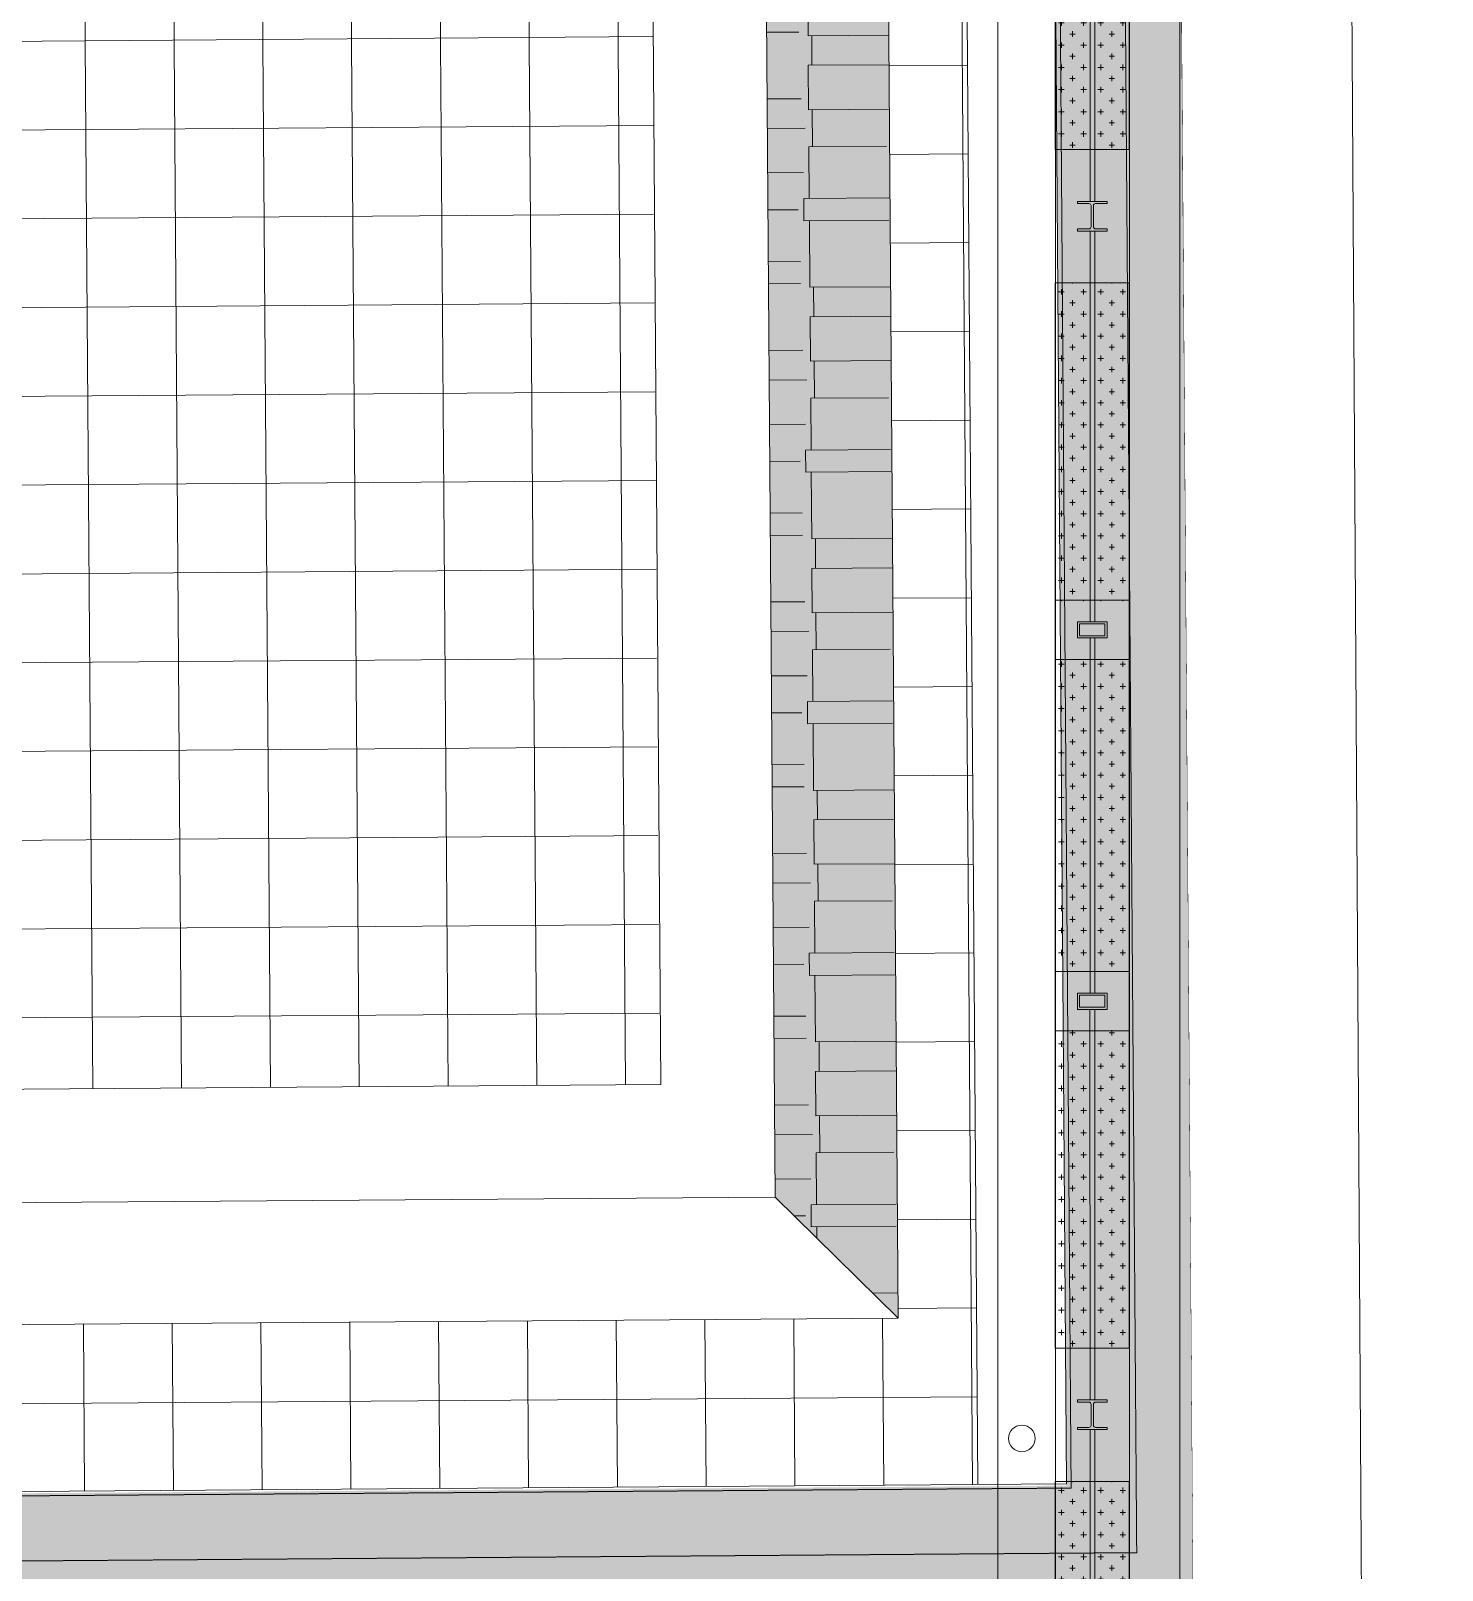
# Model space of a CAD drawing. Header units: millimetres. Extents: x 930469 to 1523124, y -120375 to 411163.
# Drawn here: x 1413160 to 1417929, y 190972 to 196173 of the extents above; entities that cross this region are included whole.
import ezdxf

# ---------------------------------------------------------------- set-up
doc = ezdxf.new("R2010")
doc.units = ezdxf.units.MM
doc.set_wipeout_variables(frame=1)
doc.linetypes.add('DASHED2', pattern=[0.375, 0.25, -0.125])
doc.linetypes.add('Xref Mat bang phong may phat dien tang 1$0$DASHDOT', pattern=[1, 0.5, -0.25, 0, -0.25])
doc.layers.get('0').update_dxf_attribs({"color": 8, "lineweight": 0})
for name, color, linetype, lineweight in [('A-COT VACH', 8, 'Continuous', 0), ('A-HATCH', 8, 'Continuous', 0), ('A-NET MANH', 8, 'Continuous', 0), ('A-NET THAY', 8, 'Continuous', 0), ('A-TUONG', 8, 'Continuous', 0), ('DANCU', 8, 'Continuous', 0), ('DIM', 8, 'Continuous', 0), ('hach', 8, 'Continuous', 0), ('hatch2', 8, 'Continuous', 0), ('khuat 1', 8, 'DASHED2', 0), ('THAY', 8, 'Continuous', 0), ('thay1', 8, 'Continuous', 0), ('Xref Landscape 2020 05 04$0$$0$KT-Tuong', 8, 'Continuous', 0), ('Xref Landscape 2020 05 04$0$A1-DIM', 8, 'Continuous', 0), ('Xref Landscape 2020 05 04$0$A1-KÝ HIỆU', 8, 'Continuous', 0), ('Xref Landscape 2020 05 04$0$CDC-E-Lighting', 8, 'Continuous', 0), ('Xref Landscape 2020 05 04$0$MANH', 8, 'Continuous', 0), ('Xref Landscape 2020 05 04$0$tree', 8, 'Continuous', 0), ('Xref Landscape 2020 05 04$0$TUONG', 8, 'Continuous', 0), ('Xref Landscape 2020 05 04$0$Xref Landscape$0$THAY', 8, 'Continuous', 0), ('Xref Mat bang phong may phat dien tang 1$0$A_manh', 8, 'Continuous', 0), ('Xref Mat bang phong may phat dien tang 1$0$AUDIT_I_200911173911-1', 8, 'Continuous', 0), ('Xref Mat bang phong may phat dien tang 1$0$CDC-E-Equip', 8, 'Continuous', 0), ('Xref Mat bang phong may phat dien tang 1$0$CENTER', 8, 'Xref Mat bang phong may phat dien tang 1$0$DASHDOT', 0), ('Xref Mat bang phong may phat dien tang 1$0$hoan thien', 8, 'Continuous', 0), ('Xref Mat bang phong may phat dien tang 1$0$Ong dau cap', 8, 'Continuous', 0), ('Xref Mat bang phong may phat dien tang 1$0$Ong dau hoi', 8, 'Continuous', 0), ('Xref Mat bang phong may phat dien tang 1$0$Xref Mat bang phong may phat dien tang 1$0$A_COT VACH', 8, 'Continuous', 0), ('Xref Mat bang phong may phat dien tang 1$0$Xref Mat bang phong may phat dien tang 1$0$TUONG', 8, 'Continuous', 0)]:
    doc.layers.add(name, color=color, linetype=linetype, lineweight=lineweight)

# ---------------------------------------------------------------- blocks, each defined once
blk = doc.blocks.new('Xref Mat bang phong may phat dien tang 1$0$Xref Mat bang phong may phat dien tang 1$0$cot 200X200')
at = {"layer": 'A-HATCH', "ltscale": 5}
h = blk.add_hatch(dxfattribs=at)
h.set_pattern_fill('BT-01', color=256, scale=15, pattern_type=2)
h.set_pattern_definition([(50, (-96078, 4446), (107.58903, -9.41282), [11.25, -123.75]), (355, (-96078, 4446), (-20.8127, 112.82882), [9, -99]), (100.4514, (-96069.03, 4445.22), (86.77641, 103.41593), [9.56103, -105.17132]), (46.1842, (-96078, 4476), (160.08616, -24.82785), [16.875, -185.625]), (96.6356, (-96064.66, 4473.93), (140.1994, 146.11768), [14.34154, -157.75695]), (351.1842, (-96078, 4476), (140.1993, 146.1178), [13.5, -148.5]), (21, (-96063, 4468.5), (89.53606, -60.39283), [11.25, -123.75]), (326, (-96063, 4468.5), (36.4973, 108.77251), [9, -99]), (71.4514, (-96055.54, 4463.47), (126.03339, 48.37957), [9.56103, -105.17132]), (37.5, (-96078, 4446), (1.823978, 49.934078), [0, -97.8, 0, -100.5, 0, -99.375]), (7.5, (-96078, 4446), (39.46043, 59.161757), [0, -57.3, 0, -95.55, 0, -37.875]), (327.5, (-96111.45, 4446), (80.073365, -3.38323), [0, -37.5, 0, -117, 0, -155.25]), (317.5, (-96126.45, 4446), (87.477925, 15.015747), [0, -48.75, 0, -77.7, 0, -110.25]), (45, (-96078, 4446), (-45.078057, 45.078057), []), (45, (-96078, 4464.375), (-45.078057, 45.078057), [])])
h.paths.add_polyline_path([(-100, 100), (100, 100), (100, -100), (-100, -100)])
at = {"layer": 'A-COT VACH'}
blk.add_lwpolyline([(-100, 100), (100, 100), (100, -100), (-100, -100)], close=True, dxfattribs=at)
blk = doc.blocks.new('Xref Mat bang phong may phat dien tang 1$0$pump1')
for p, q in [((-1, -1691), (0, -12)), ((0, -12), (792, -12)), ((192, -136), (192, -990)), ((395, -89), (239, -89)), ((395, -89), (552, -89)), ((599, -136), (599, -630)), ((792, -12), (791, -1691)), ((64, -565), (64, -1691)), ((192, -565), (64, -565)), ((123, -565), (122, -1691)), ((192, -664), (123, -664)), ((192, -519), (395, -519)), ((205, -967), (205, -519)), ((211, -967), (211, -519)), ((231, -967), (231, -519)), ((237, -967), (237, -519)), ((281, -964), (281, -519)), ((286, -964), (286, -519)), ((359, -967), (359, -519)), ((365, -967), (365, -519)), ((599, -519), (395, -519)), ((426, -967), (426, -519)), ((432, -967), (432, -519)), ((505, -964), (505, -519)), ((510, -964), (510, -519)), ((534, -630), (534, -761)), ((627, -630), (534, -630)), ((554, -630), (554, -519)), ((560, -630), (560, -519)), ((580, -630), (580, -519)), ((586, -630), (586, -519)), ((727, -565), (599, -565)), ((627, -761), (627, -630)), ((627, -664), (668, -664)), ((668, -1691), (668, -565)), ((726, -1691), (727, -565)), ((192, -817), (123, -817)), ((534, -761), (627, -761)), ((554, -967), (554, -761)), ((560, -967), (560, -761)), ((580, -967), (580, -761)), ((586, -967), (586, -761)), ((599, -761), (599, -990)), ((599, -817), (668, -817)), ((192, -967), (123, -967)), ((374, -1156), (123, -1156)), ((192, -967), (395, -967)), ((239, -1036), (395, -1036)), ((332, -1063), (332, -1109)), ((459, -1063), (332, -1063)), ((332, -1086), (459, -1086)), ((332, -1109), (459, -1109)), ((353, -1052), (353, -1063)), ((395, -1052), (353, -1052)), ((353, -1063), (395, -1063)), ((353, -1109), (395, -1109)), ((353, -1120), (353, -1109)), ((395, -1120), (353, -1120)), ((374, -965), (374, -1052)), ((374, -1120), (374, -1172)), ((599, -967), (395, -967)), ((552, -1036), (395, -1036)), ((395, -1052), (437, -1052)), ((437, -1063), (395, -1063)), ((437, -1109), (395, -1109)), ((395, -1120), (437, -1120)), ((417, -965), (417, -1052)), ((417, -1120), (417, -1172)), ((668, -1156), (417, -1156)), ((437, -1052), (437, -1063)), ((437, -1120), (437, -1109)), ((459, -1109), (459, -1063)), ((599, -967), (668, -967)), ((315, -1261), (123, -1261)), ((608, -1172), (195, -1172)), ((195, -1172), (195, -1242)), ((195, -1242), (319, -1242)), ((262, -1196), (251, -1203)), ((251, -1203), (251, -1216)), ((251, -1216), (262, -1223)), ((274, -1203), (262, -1196)), ((262, -1223), (274, -1216)), ((332, -1172), (274, -1479)), ((274, -1216), (274, -1203)), ((384, -1307), (395, -1300)), ((384, -1320), (384, -1307)), ((395, -1327), (384, -1320)), ((395, -1300), (407, -1307)), ((407, -1320), (395, -1327)), ((407, -1307), (407, -1320)), ((459, -1172), (517, -1479)), ((472, -1242), (608, -1242)), ((668, -1261), (476, -1261)), ((517, -1203), (529, -1196)), ((517, -1216), (517, -1203)), ((529, -1223), (517, -1216)), ((529, -1196), (540, -1203)), ((540, -1216), (529, -1223)), ((540, -1203), (540, -1216)), ((608, -1242), (608, -1172)), ((168, -1504), (304, -1504)), ((168, -1504), (168, -1538)), ((183, -1500), (183, -1504)), ((231, -1500), (183, -1500)), ((183, -1504), (231, -1504)), ((185, -1482), (188, -1481)), ((185, -1498), (185, -1482)), ((185, -1498), (188, -1500)), ((226, -1481), (188, -1481)), ((188, -1481), (226, -1481)), ((226, -1500), (188, -1500)), ((198, -1466), (195, -1469)), ((195, -1469), (195, -1481)), ((219, -1469), (195, -1469)), ((195, -1481), (219, -1481)), ((196, -1482), (196, -1498)), ((197, -1469), (197, -1481)), ((216, -1466), (198, -1466)), ((219, -1469), (216, -1466)), ((217, -1469), (217, -1481)), ((218, -1482), (218, -1498)), ((219, -1481), (219, -1469)), ((229, -1482), (226, -1481)), ((229, -1498), (226, -1500)), ((229, -1482), (229, -1498)), ((231, -1504), (231, -1500)), ((273, -1538), (276, -1691)), ((275, -1500), (275, -1504)), ((309, -1500), (275, -1500)), ((275, -1504), (304, -1504)), ((277, -1482), (280, -1481)), ((277, -1498), (277, -1482)), ((277, -1498), (280, -1500)), ((318, -1481), (280, -1481)), ((280, -1481), (318, -1481)), ((309, -1500), (280, -1500)), ((290, -1466), (287, -1469)), ((311, -1469), (287, -1469)), ((287, -1469), (287, -1481)), ((287, -1481), (311, -1481)), ((288, -1482), (288, -1498)), ((289, -1469), (289, -1481)), ((308, -1466), (290, -1466)), ((311, -1469), (308, -1466)), ((309, -1469), (309, -1481)), ((310, -1482), (310, -1498)), ((311, -1481), (311, -1469)), ((320, -1482), (318, -1481)), ((321, -1482), (321, -1492)), ((377, -1495), (390, -1488)), ((377, -1511), (377, -1495)), ((390, -1519), (377, -1511)), ((390, -1488), (404, -1495)), ((404, -1511), (390, -1519)), ((393, -1472), (393, -1753)), ((404, -1495), (404, -1511)), ((466, -1482), (466, -1492)), ((467, -1482), (469, -1481)), ((507, -1481), (469, -1481)), ((469, -1481), (507, -1481)), ((476, -1469), (479, -1466)), ((476, -1481), (476, -1469)), ((476, -1469), (500, -1469)), ((500, -1481), (476, -1481)), ((477, -1482), (477, -1498)), ((478, -1469), (478, -1481)), ((478, -1500), (507, -1500)), ((478, -1500), (512, -1500)), ((479, -1466), (497, -1466)), ((512, -1504), (483, -1504)), ((483, -1504), (619, -1504)), ((497, -1466), (500, -1469)), ((498, -1469), (498, -1481)), ((499, -1482), (499, -1498)), ((500, -1469), (500, -1481)), ((510, -1482), (507, -1481)), ((510, -1498), (507, -1500)), ((510, -1498), (510, -1482)), ((513, -1538), (510, -1691)), ((512, -1500), (512, -1504)), ((556, -1500), (604, -1500)), ((556, -1504), (556, -1500)), ((604, -1504), (556, -1504)), ((558, -1482), (561, -1481)), ((558, -1482), (558, -1498)), ((558, -1498), (561, -1500)), ((561, -1481), (599, -1481)), ((599, -1481), (561, -1481)), ((561, -1500), (599, -1500)), ((568, -1469), (571, -1466)), ((568, -1481), (568, -1469)), ((568, -1469), (592, -1469)), ((592, -1481), (568, -1481)), ((569, -1482), (569, -1498)), ((570, -1469), (570, -1481)), ((571, -1466), (589, -1466)), ((589, -1466), (592, -1469)), ((590, -1469), (590, -1481)), ((591, -1482), (591, -1498)), ((592, -1469), (592, -1481)), ((602, -1482), (599, -1481)), ((602, -1498), (599, -1500)), ((602, -1498), (602, -1482)), ((604, -1500), (604, -1504)), ((619, -1504), (619, -1538)), ((64, -1816), (64, -1691)), ((64, -1816), (719, -1816)), ((126, -1816), (126, -1691)), ((245, -1844), (542, -1844)), ((245, -1867), (245, -1844)), ((288, -1841), (251, -1841)), ((251, -1841), (251, -1844)), ((251, -1844), (288, -1844)), ((252, -1840), (252, -1827)), ((253, -1827), (255, -1826)), ((253, -1840), (255, -1841)), ((255, -1826), (284, -1826)), ((284, -1826), (255, -1826)), ((284, -1841), (255, -1841)), ((263, -1815), (260, -1817)), ((279, -1817), (260, -1817)), ((260, -1817), (260, -1826)), ((260, -1826), (279, -1826)), ((261, -1817), (261, -1826)), ((261, -1827), (261, -1840)), ((276, -1815), (263, -1815)), ((279, -1817), (276, -1815)), ((277, -1817), (277, -1826)), ((278, -1827), (278, -1840)), ((279, -1826), (279, -1817)), ((286, -1827), (284, -1826)), ((286, -1840), (284, -1841)), ((287, -1827), (287, -1840)), ((288, -1844), (288, -1841)), ((294, -1841), (294, -1844)), ((332, -1841), (294, -1841)), ((294, -1844), (332, -1844)), ((296, -1827), (298, -1826)), ((296, -1840), (296, -1827)), ((296, -1840), (298, -1841)), ((298, -1826), (328, -1826)), ((328, -1826), (298, -1826)), ((328, -1841), (298, -1841)), ((306, -1815), (304, -1817)), ((304, -1817), (304, -1826)), ((322, -1817), (304, -1817)), ((304, -1826), (322, -1826)), ((305, -1817), (305, -1826)), ((305, -1827), (305, -1840)), ((320, -1815), (306, -1815)), ((322, -1817), (320, -1815)), ((321, -1817), (321, -1826)), ((322, -1826), (322, -1817)), ((322, -1827), (322, -1840)), ((330, -1827), (328, -1826)), ((330, -1840), (328, -1841)), ((330, -1827), (330, -1840)), ((332, -1844), (332, -1841)), ((375, -1841), (375, -1844)), ((413, -1841), (375, -1841)), ((375, -1844), (413, -1844)), ((377, -1827), (379, -1826)), ((377, -1840), (377, -1827)), ((377, -1840), (379, -1841)), ((379, -1826), (409, -1826)), ((409, -1826), (379, -1826)), ((409, -1841), (379, -1841)), ((380, -1714), (394, -1706)), ((380, -1730), (380, -1714)), ((394, -1738), (380, -1730)), ((387, -1815), (385, -1817)), ((385, -1817), (385, -1826)), ((403, -1817), (385, -1817)), ((385, -1826), (403, -1826)), ((385, -1827), (385, -1840)), ((386, -1817), (386, -1826)), ((401, -1815), (387, -1815)), ((394, -1706), (408, -1714)), ((408, -1730), (394, -1738)), ((403, -1817), (401, -1815)), ((402, -1817), (402, -1826)), ((403, -1826), (403, -1817)), ((403, -1827), (403, -1840)), ((408, -1714), (408, -1730)), ((411, -1827), (409, -1826)), ((411, -1840), (409, -1841)), ((411, -1827), (411, -1840)), ((413, -1844), (413, -1841)), ((456, -1841), (494, -1841)), ((456, -1844), (456, -1841)), ((494, -1844), (456, -1844)), ((458, -1827), (460, -1826)), ((458, -1827), (458, -1840)), ((458, -1840), (460, -1841)), ((460, -1826), (490, -1826)), ((490, -1826), (460, -1826)), ((460, -1841), (490, -1841)), ((466, -1817), (468, -1815)), ((466, -1826), (466, -1817)), ((466, -1817), (484, -1817)), ((484, -1826), (466, -1826)), ((466, -1827), (466, -1840)), ((467, -1817), (467, -1826)), ((468, -1815), (482, -1815)), ((482, -1815), (484, -1817)), ((483, -1817), (483, -1826)), ((483, -1827), (483, -1840)), ((484, -1817), (484, -1826)), ((492, -1827), (490, -1826)), ((492, -1840), (490, -1841)), ((492, -1840), (492, -1827)), ((494, -1841), (494, -1844)), ((500, -1841), (537, -1841)), ((500, -1844), (500, -1841)), ((537, -1844), (500, -1844)), ((501, -1827), (501, -1840)), ((502, -1827), (504, -1826)), ((502, -1840), (504, -1841)), ((504, -1826), (533, -1826)), ((533, -1826), (504, -1826)), ((504, -1841), (533, -1841)), ((509, -1817), (512, -1815)), ((509, -1817), (528, -1817)), ((509, -1826), (509, -1817)), ((528, -1826), (509, -1826)), ((510, -1827), (510, -1840)), ((511, -1817), (511, -1826)), ((512, -1815), (525, -1815)), ((525, -1815), (528, -1817)), ((526, -1817), (526, -1826)), ((527, -1827), (527, -1840)), ((528, -1817), (528, -1826)), ((535, -1827), (533, -1826)), ((535, -1840), (533, -1841)), ((536, -1840), (536, -1827)), ((537, -1841), (537, -1844)), ((542, -1844), (542, -1867)), ((661, -1816), (661, -1691)), ((719, -1816), (719, -1691)), ((245, -1892), (245, -1869)), ((542, -1892), (245, -1892)), ((251, -1892), (288, -1892)), ((287, -1892), (252, -1892)), ((252, -1892), (252, -1904)), ((253, -1904), (255, -1905)), ((284, -1905), (255, -1905)), ((255, -1905), (284, -1905)), ((261, -1904), (261, -1892)), ((278, -1904), (278, -1892)), ((286, -1904), (284, -1905)), ((287, -1904), (287, -1892)), ((294, -1892), (332, -1892)), ((296, -1892), (296, -1904)), ((330, -1892), (296, -1892)), ((296, -1904), (298, -1905)), ((328, -1905), (298, -1905)), ((298, -1905), (328, -1905)), ((305, -1904), (305, -1892)), ((322, -1904), (322, -1892)), ((330, -1904), (328, -1905)), ((330, -1904), (330, -1892)), ((375, -1892), (413, -1892)), ((377, -1892), (377, -1904)), ((411, -1892), (377, -1892)), ((377, -1904), (379, -1905)), ((409, -1905), (379, -1905)), ((379, -1905), (409, -1905)), ((385, -1904), (385, -1892)), ((403, -1904), (403, -1892)), ((411, -1904), (409, -1905)), ((411, -1904), (411, -1892)), ((494, -1892), (456, -1892)), ((458, -1904), (458, -1892)), ((458, -1892), (492, -1892)), ((458, -1904), (460, -1905)), ((460, -1905), (490, -1905)), ((490, -1905), (460, -1905)), ((466, -1904), (466, -1892)), ((483, -1904), (483, -1892)), ((492, -1904), (490, -1905)), ((492, -1892), (492, -1904)), ((537, -1892), (500, -1892)), ((501, -1892), (536, -1892)), ((501, -1904), (501, -1892)), ((502, -1904), (504, -1905)), ((533, -1905), (504, -1905)), ((504, -1905), (533, -1905)), ((510, -1904), (510, -1892)), ((527, -1904), (527, -1892)), ((535, -1904), (533, -1905)), ((536, -1892), (536, -1904)), ((542, -1869), (542, -1892))]:
    blk.add_line(p, q)
at = {"ltscale": 10}
for p, q in [((207, -1445), (207, -1542)), ((299, -1445), (299, -1532)), ((488, -1445), (488, -1542)), ((580, -1445), (580, -1542)), ((269, -1913), (269, -1810)), ((313, -1913), (313, -1810)), ((394, -1913), (394, -1810)), ((475, -1913), (475, -1810)), ((518, -1913), (518, -1810)), ((542, -1867), (245, -1867)), ((245, -1869), (542, -1869))]:
    blk.add_line(p, q, dxfattribs=at)
blk.add_lwpolyline([(791, -1691), (791, -1860), (-1, -1860), (-1, -1691)])
for centre, radius in [((262, -1209), 15.9), ((262, -1209), 11.5), ((395, -1313), 15.9), ((395, -1313), 11.5), ((529, -1209), 15.9), ((529, -1209), 11.5), ((393, -1613), 56.6), ((390, -1503), 19.1), ((390, -1503), 13.8), ((394, -1722), 19.1), ((394, -1722), 13.8)]:
    blk.add_circle(centre, radius)
for centre, radius, start, end in [((239, -136), 46.5, 90, 180), ((552, -136), 46.5, 0, 90), ((239, -990), 46.5, 180, 270), ((552, -990), 46.5, 270, 0), ((191, -1491), 10.1, 57.0867, 122.9133), ((191, -1490), 10.1, 237.0867, 302.9133), ((207, -1519), 38.2, 73.2213, 106.7787), ((207, -1462), 38.2, 253.2213, 286.7787), ((224, -1491), 10.1, 57.0867, 122.9133), ((224, -1490), 10.1, 237.0867, 302.9133), ((393, -1613), 141, 31.9065, 148.0935), ((282, -1491), 10.1, 57.0867, 122.9133), ((282, -1490), 10.1, 237.0867, 302.9133), ((299, -1519), 38.2, 73.2213, 106.7787), ((299, -1462), 38.2, 253.2213, 286.7787), ((315, -1491), 10.1, 57.0867, 122.9133), ((315, -1490), 10.1, 237.0867, 242.766), ((472, -1491), 10.1, 57.0867, 122.9133), ((472, -1490), 10.1, 297.234, 302.9133), ((488, -1519), 38.2, 73.2213, 106.7787), ((488, -1462), 38.2, 253.2213, 286.7787), ((505, -1491), 10.1, 57.0867, 122.9133), ((505, -1490), 10.1, 237.0867, 302.9133), ((563, -1491), 10.1, 57.0867, 122.9133), ((563, -1490), 10.1, 237.0867, 302.9133), ((580, -1519), 38.2, 73.2213, 106.7787), ((580, -1462), 38.2, 253.2213, 286.7787), ((596, -1491), 10.1, 57.0867, 122.9133), ((596, -1490), 10.1, 237.0867, 302.9133), ((393, -1613), 141, 213.6129, 326.3871), ((462, -1834), 7.88, 57.0867, 122.9133), ((462, -1833), 7.88, 237.0867, 302.9133), ((475, -1856), 29.7, 73.2213, 106.7787), ((475, -1811), 29.7, 253.2213, 286.7787), ((488, -1834), 7.88, 57.0867, 122.9133), ((488, -1833), 7.88, 237.0867, 302.9133), ((506, -1834), 7.88, 57.0867, 122.9133), ((506, -1833), 7.88, 237.0867, 302.9133), ((518, -1856), 29.7, 73.2213, 106.7787), ((518, -1811), 29.7, 253.2213, 286.7787), ((531, -1834), 7.88, 57.0867, 122.9133), ((531, -1833), 7.88, 237.0867, 302.9133)]:
    blk.add_arc(centre, radius, start, end)
for centre, major_axis, start_param, end_param in [((257, -1834), (5.57, 5.57), 0.210953, 1.359844), ((257, -1833), (5.57, 5.57), 3.352545, 4.501436), ((269, -1856), (21, 21), 0.492555, 1.078241), ((269, -1811), (21, 21), 3.634148, 4.219834), ((282, -1834), (5.57, 5.57), 0.210953, 1.359844), ((282, -1833), (-5.57, 5.57), 1.781749, 2.93064), ((300, -1834), (-5.57, 5.57), -1.359844, -0.210953), ((300, -1833), (5.57, 5.57), 3.352545, 4.501436), ((313, -1856), (21, 21), 0.492555, 1.078241), ((313, -1811), (21, 21), 3.634148, 4.219834), ((326, -1834), (5.57, 5.57), 0.210953, 1.359844), ((326, -1833), (-5.57, 5.57), 1.781749, 2.93064), ((381, -1834), (-5.57, 5.57), -1.359844, -0.210953), ((381, -1833), (5.57, 5.57), 3.352545, 4.501436), ((394, -1856), (21, 21), 0.492555, 1.078241), ((394, -1811), (21, 21), 3.634148, 4.219834), ((407, -1834), (5.57, 5.57), 0.210953, 1.359844), ((407, -1833), (-5.57, 5.57), 1.781749, 2.93064), ((462, -1897), (5.57, 5.57), 3.352545, 4.501436), ((475, -1875), (21, 21), 3.634148, 4.219834), ((488, -1897), (5.57, 5.57), 3.352545, 4.501436), ((506, -1897), (5.57, 5.57), 3.352545, 4.501436), ((518, -1875), (21, 21), 3.634148, 4.219834), ((531, -1897), (5.57, 5.57), 3.352545, 4.501436)]:
    blk.add_ellipse(centre, major_axis=major_axis, ratio=1, start_param=start_param, end_param=end_param)
at = {"extrusion": (0, 0, -1)}
for centre, major_axis, start_param, end_param in [((257, -1897), (-5.57, 5.57), 3.352545, 4.501436), ((269, -1875), (-21, 21), 3.634148, 4.219834), ((282, -1897), (-5.57, 5.57), 3.352545, 4.501436), ((300, -1897), (-5.57, 5.57), 3.352545, 4.501436), ((313, -1875), (-21, 21), 3.634148, 4.219834), ((326, -1897), (-5.57, 5.57), 3.352545, 4.501436), ((381, -1897), (-5.57, 5.57), 3.352545, 4.501436), ((394, -1875), (-21, 21), 3.634148, 4.219834), ((407, -1897), (-5.57, 5.57), 3.352545, 4.501436)]:
    blk.add_ellipse(centre, major_axis=major_axis, ratio=1, start_param=start_param, end_param=end_param, dxfattribs=at)
blk = doc.blocks.new('mb mai')
at = {"layer": 'thay1'}
blk.add_lwpolyline([(-50, -50.5), (-49.4, -13875.2), (-11879.4, -13877), (-11879.4, -50.5)], close=True, dxfattribs=at)
blk.add_wipeout([(-12053.7, 124.3), (124.3, 124.3), (124.3, -14051.3), (-12053.7, -14051.3)]).dxf.layer = 'THAY'
at = {"layer": 'hach'}
h = blk.add_hatch(dxfattribs=at)
h.set_pattern_fill('AR-RSHKE', color=256, scale=25, angle=-90)
h.set_pattern_definition([(180, (-39322.3, -64803.55), (-637.5, -300), [150, -125, 175, -75, 225, -100]), (180, (-39472.3, -64816.05), (-637.5, -300), [125, -475, 100, -150]), (180, (-39772.3, -64784.8), (-637.5, -300), [75, -775]), (270, (-39322.3, -64803.55), (212.5, -300), [287.5, -912.5]), (270, (-39472.3, -64803.55), (212.5, -300), [281.25, -918.75]), (270, (-39597.3, -64803.55), (212.5, -300), [262.5, -937.5]), (270, (-39772.3, -64784.8), (212.5, -300), [287.5, -912.5]), (270, (-39847.3, -64784.8), (212.5, -300), [287.5, -912.5]), (270, (-40072.3, -64803.55), (212.5, -300), [275, -925])])
h.paths.add_polyline_path([(-11064.4, -13062), (-10652.2, -12649.8), (-10652.2, -1277.2), (-1277.2, -1277.2), (-1277.2, -12649.8), (-865, -13062), (-865, -865), (-11064.4, -865)])
h = blk.add_hatch(dxfattribs=at)
h.set_pattern_fill('AR-RSHKE', color=256, scale=25)
h.set_pattern_definition([(270, (-39322.3, -64803.55), (300, -637.5), [150, -125, 175, -75, 225, -100]), (270, (-39309.8, -64953.55), (300, -637.5), [125, -475, 100, -150]), (270, (-39341.05, -65253.55), (300, -637.5), [75, -775]), (0, (-39322.3, -64803.55), (300, 212.5), [287.5, -912.5]), (0, (-39322.3, -64953.55), (300, 212.5), [281.25, -918.75]), (0, (-39322.3, -65078.55), (300, 212.5), [262.5, -937.5]), (0, (-39341.05, -65253.55), (300, 212.5), [287.5, -912.5]), (0, (-39341.05, -65328.55), (300, 212.5), [287.5, -912.5]), (0, (-39322.3, -65553.55), (300, 212.5), [275, -925])])
h.paths.add_polyline_path([(-1277.2, -12649.8), (-1277.2, -1277.2), (-865, -865), (-865, -13062)])
at = {"layer": 'hatch2'}
h = blk.add_hatch(dxfattribs=at)
h.set_pattern_fill('DOTS', color=256, scale=600)
h.set_pattern_definition([(0, (-106734.907, 3554.58), (18.75, 37.5), [0, -37.5])])
h.paths.add_polyline_path([(124.3, 124.3), (-12053.7, 124.3), (-12053.7, -14051.3), (124.3, -14051.3)])
h.paths.add_polyline_path([(-300, -300.5), (-11629.4, -300.5), (-11629.4, -13632), (-300, -13632)], flags=16)
h = blk.add_hatch(dxfattribs=at)
h.set_pattern_fill('_USER', color=256, scale=300, double=1, pattern_type=0)
h.set_pattern_definition([(270, (-56502.16, -262168.8), (300, -6e-14), []), (0, (-56502.16, -262168.8), (0, 300), [])])
h.paths.add_polyline_path([(-599.4, -13625.3), (-599.4, -300.5), (-11330, -300.5), (-11330, -13626.9)])
h.paths.add_polyline_path([(-11064.4, -13062), (-11064.4, -865), (-865, -865), (-865, -13062)], flags=16)
h.paths.add_polyline_path([(-10652.2, -12649.8), (-10652.2, -1277.2), (-1277.2, -1277.2), (-1277.2, -12649.8)], flags=0)
h.paths.add_polyline_path([(-10269.3, -12266.8), (-10269.3, -1660.1), (-1660.1, -1660.1), (-1660.1, -12266.8)], flags=0)
h.paths.add_polyline_path([(-7364.8, -12054.5), (-8294.8, -12054.5), (-8294.8, -9224.5), (-7364.8, -9224.5)], flags=0)
h.paths.add_polyline_path([(-5594.8, -8415), (-6524.8, -8415), (-6524.8, -4195), (-5594.8, -4195)], flags=0)
h.paths.add_polyline_path([(-7364.8, -8524.5), (-8294.8, -8524.5), (-8294.8, -4195), (-7364.8, -4195)], flags=0)
h.paths.add_polyline_path([(-9134.6, -12036.9), (-10064.6, -12036.9), (-10064.6, -9206.9), (-9134.6, -9206.9)], flags=0)
h.paths.add_polyline_path([(-9134.6, -8506.9), (-10064.6, -8506.9), (-10064.6, -4196.6), (-9134.6, -4196.6)], flags=0)
h = blk.add_hatch(dxfattribs=at)
h.set_pattern_fill('_USER', color=256, scale=300, double=1, pattern_type=0)
h.set_pattern_definition([(0, (-10564.43, -1365), (0, 300), []), (90, (-10564.43, -1365), (-300, 2e-14), [])])
h.paths.add_polyline_path([(-9134.6, -12036.9), (-9134.6, -9206.9), (-10064.6, -9206.9), (-10064.6, -12036.9)], flags=16)
h.paths.add_polyline_path([(-7364.8, -12054.5), (-7364.8, -9224.5), (-8294.8, -9224.5), (-8294.8, -12054.5)], flags=16)
h.paths.add_polyline_path([(-6524.8, -4195), (-6524.8, -8415), (-5594.8, -8415), (-5594.8, -4195)], flags=16)
h.paths.add_polyline_path([(-7364.8, -8524.5), (-7364.8, -4195), (-8294.8, -4195), (-8294.8, -8524.5)], flags=16)
h.paths.add_polyline_path([(-9134.6, -8506.9), (-9134.6, -4196.6), (-10064.6, -4196.6), (-10064.6, -8506.9)], flags=16)
h.paths.add_polyline_path([(-10269.3, -12266.8), (-1664.9, -12266.8), (-1660.1, -1660.1), (-10269.3, -1660.1)])
blk.add_lwpolyline([(-599.4, -13625.3), (-599.4, -300.5)], dxfattribs=at)
blk.add_circle((-449.7, -13471.2), 45, dxfattribs=at)
at = {"layer": 'khuat 1', "ltscale": 7}
for points in [[(-65, -65.5), (-64.4, -13860.2), (-11864.4, -13862), (-11864.4, -65.5)], [(-285, -285.5), (-284.4, -13640.3), (-11644.4, -13641.9), (-11644.4, -285.5)]]:
    blk.add_lwpolyline(points, close=True, dxfattribs=at)
at = {"layer": 'thay1'}
for points in [[(-300, -300.5), (-299.4, -13625.3), (-11629.4, -13626.9), (-11629.4, -300.5)], [(-11064.4, -865), (-865, -865), (-865, -13062), (-11064.4, -13062)], [(-10652.2, -1277.2), (-1277.2, -1277.2), (-1277.2, -12649.8), (-10652.2, -12649.8)], [(-10269.3, -1660.1), (-1660.1, -1660.1), (-1660.1, -12266.8), (-10269.3, -12266.8)]]:
    blk.add_lwpolyline(points, close=True, dxfattribs=at)
blk.add_lwpolyline([(-1277.2, -12649.8), (-865, -13062)], dxfattribs=at)
blk = doc.blocks.new('tiep dan')
for p, q in [((1144620.3, 76498.9), (1144620.3, 76532.9)), ((1144637.3, 73799.9), (1144637.3, 76481.9)), ((1144637.3, 76481.9), (1144671.3, 76481.9)), ((1144654.3, 73799.9), (1144654.3, 76481.9)), ((1144671.3, 73799.9), (1144671.3, 76481.9)), ((1144620.3, 73782.9), (1144620.3, 73748.9)), ((1144637.3, 73799.9), (1144671.3, 73799.9))]:
    blk.add_line(p, q)
blk.add_circle((1144953.8, 72710.2), 45)
for centre, radius, start, end in [((1144620.3, 76481.9), 51, 360, 90), ((1144620.3, 76481.9), 34, 360, 90), ((1144620.3, 76481.9), 17, 360, 90), ((1144620.3, 73799.9), 34, 270, 360), ((1144620.3, 73799.9), 17, 270, 360), ((1144620.3, 73799.9), 51, 270, 360)]:
    blk.add_arc(centre, radius, start, end)
at = {"layer": 'A-NET MANH'}
for p, q in [((1145204.5, 81600.2), (1145204.5, 72395.2)), ((1145204.5, 72395.2), (1141520.1, 72395.2))]:
    blk.add_line(p, q, dxfattribs=at)
for points in [[(1141675.1, 72755.2), (1141675.1, 72660.2), (1144184.5, 72660.2), (1144184.5, 72545.2), (1145054.5, 72545.2), (1145054.5, 73415.2), (1144939.1, 73415.2), (1144939.1, 81445.2), (1144827.9, 81445.2), (1144827.9, 81410.2)], [(1141695.1, 72755.2), (1141695.1, 72680.2), (1144204.5, 72680.2), (1144204.5, 72565.2), (1145034.5, 72565.2), (1145034.5, 73395.2), (1144919.1, 73395.2), (1144919.1, 81425.2), (1144847.9, 81425.2), (1144847.9, 81410.2)]]:
    blk.add_lwpolyline(points, dxfattribs=at)
at = {"layer": 'A-TUONG'}
blk.add_lwpolyline([(1144890.6, 81410.2), (1144890.6, 81410.2), (1144890.6, 72710.2), (1141710.1, 72710.2), (1141710.1, 72910.2), (1144690.6, 72910.2), (1144690.6, 81410.2), (1144890.6, 81410.2)], dxfattribs=at)
for p in [(1144790.6, 76270.2), (1144790.6, 72810.2)]:
    blk.add_blockref('Xref Mat bang phong may phat dien tang 1$0$Xref Mat bang phong may phat dien tang 1$0$cot 200X200', p)
blk.add_wipeout([(1135039.9, 102630.2), (1143148.6, 102630.2), (1145409.3, 100369.6), (1145410.7, 85900.2), (1145880.6, 85900.2), (1145880.6, 71720.2), (1133700.1, 71720.2), (1133700.1, 98770.2), (1136160.3, 98770.2), (1136160.3, 99530.2), (1135039.9, 99530.2)]).dxf.layer = 'A-NET THAY'
at = {"layer": 'hach'}
h = blk.add_hatch(dxfattribs=at)
h.set_pattern_fill('AR-RSHKE', color=256, angle=90)
h.set_pattern_definition([(90, (17452.35, 0), (-304.8, 647.7), [152.4, -127, 177.8, -76.2, 228.6, -101.6]), (90, (17439.65, 152.4), (-304.8, 647.7), [127, -482.6, 101.6, -152.4]), (90, (17471.4, 457.2), (-304.8, 647.7), [76.2, -787.4]), (180, (17452.35, 0), (-304.8, -215.9), [292.1, -927.1]), (180, (17452.35, 152.4), (-304.8, -215.9), [285.75, -933.45]), (180, (17452.35, 279.4), (-304.8, -215.9), [266.7, -952.5]), (180, (17471.4, 457.2), (-304.8, -215.9), [292.1, -927.1]), (180, (17471.4, 533.4), (-304.8, -215.9), [292.1, -927.1]), (180, (17452.35, 762), (-304.8, -215.9), [279.4, -939.8])])
h.paths.add_polyline_path([(1135080.1, 84520.2), (1134590.1, 85010.2), (1134590.1, 72610.2), (1135080.1, 73100.2)])
h.paths.add_polyline_path([(1144990.6, 85010.2), (1144500.6, 84520.2), (1144500.6, 73100.2), (1144990.6, 72610.2)])
h = blk.add_hatch(dxfattribs=at)
h.set_pattern_fill('AR-RSHKE', color=256)
h.set_pattern_definition([(0, (207220.7, -54205.37), (647.7, 304.8), [152.4, -127, 177.8, -76.2, 228.6, -101.6]), (0, (207373.1, -54192.67), (647.7, 304.8), [127, -482.6, 101.6, -152.4]), (0, (207677.9, -54224.4), (647.7, 304.8), [76.2, -787.4]), (90, (207220.7, -54205.37), (-215.9, 304.8), [292.1, -927.1]), (90, (207373.1, -54205.37), (-215.9, 304.8), [285.75, -933.45]), (90, (207500.1, -54205.37), (-215.9, 304.8), [266.7, -952.5]), (90, (207677.9, -54224.42), (-215.9, 304.8), [292.1, -927.1]), (90, (207754.1, -54224.42), (-215.9, 304.8), [292.1, -927.1]), (90, (207982.7, -54205.37), (-215.9, 304.8), [279.4, -939.8])])
h.paths.add_polyline_path([(1144990.6, 72610.2), (1144500.6, 73100.2), (1135080.1, 73100.2), (1134590.1, 72610.2)])
at = {"layer": 'hatch2'}
h = blk.add_hatch(dxfattribs=at)
h.set_pattern_fill('_USER', color=256, scale=300, double=1, pattern_type=0)
h.set_pattern_definition([(0, (207220.7, -54205.37), (9e-16, 300), []), (90, (207220.7, -54205.37), (-300, 2e-14), [])])
h.paths.add_polyline_path([(1135347.2, 73367.3), (1144233.6, 73367.3), (1144233.6, 84253.2), (1135347.2, 84253.2)])
at = {"layer": 'A-NET THAY'}
blk.add_lwpolyline([(1144500.6, 73100.2), (1144990.6, 72610.2)], dxfattribs=at)
at = {"layer": 'A-TUONG'}
for points in [[(1133700.1, 98770.2), (1142800.3, 98770.2), (1142800.3, 85900.2), (1145880.6, 85900.2), (1145880.6, 71720.2), (1133700.1, 71720.2)], [(1134110.1, 85490.2), (1145470.6, 85490.2), (1145470.6, 72130.2), (1134110.1, 72130.2)], [(1134590.1, 72610.2), (1144990.6, 72610.2), (1144990.6, 85010.2), (1134590.1, 85010.2)], [(1135080.1, 73100.2), (1144500.6, 73100.2), (1144500.6, 84520.2), (1135080.1, 84520.2)], [(1135347.2, 73367.3), (1144233.6, 73367.3), (1144233.6, 84253.2), (1135347.2, 84253.2)]]:
    blk.add_lwpolyline(points, close=True, dxfattribs=at)
at = {"layer": 'DIM'}
blk.add_blockref('mb mai', (1145756.3, 85771.5), dxfattribs=at)
blk = doc.blocks.new('Xref Landscape 2020 05 04$0$123333')
at = {"layer": 'Xref Landscape 2020 05 04$0$tree'}
h = blk.add_hatch(dxfattribs=at)
h.set_pattern_fill('CROSS', color=256, scale=150)
h.set_pattern_definition([(9e-15, (-1079850.712, 449499.754), (37.5, 37.5), [18.75, -56.25]), (90, (-1079841.337, 449490.38), (-37.5, 37.5), [18.75, -56.25])])
h.paths.add_polyline_path([(350, 133.7), (1425.2, 133.7), (1425.2, 250), (350, 250)])
h = blk.add_hatch(dxfattribs=at)
h.set_pattern_fill('CROSS', color=256, scale=150)
h.set_pattern_definition([(9e-15, (-1078592.38, 449499.754), (37.5, 37.5), [18.75, -56.25]), (90, (-1078583.004, 449490.38), (-37.5, 37.5), [18.75, -56.25])])
h.paths.add_polyline_path([(1625.2, 133.7), (2675.2, 133.7), (2675.2, 250), (1625.2, 250)])
h = blk.add_hatch(dxfattribs=at)
h.set_pattern_fill('CROSS', color=256, scale=150)
h.set_pattern_definition([(9e-15, (-1077459.045, 449499.754), (37.5, 37.5), [18.75, -56.25]), (90, (-1077449.67, 449490.38), (-37.5, 37.5), [18.75, -56.25])])
h.paths.add_polyline_path([(2875.2, 133.7), (3950, 133.7), (3950, 250), (2875.2, 250)])
h = blk.add_hatch(dxfattribs=at)
h.set_pattern_fill('CROSS', color=256, scale=150)
h.set_pattern_definition([(9e-15, (-1079850.712, 449367.128), (37.5, 37.5), [18.75, -56.25]), (90, (-1079841.337, 449357.753), (-37.5, 37.5), [18.75, -56.25])])
h.paths.add_polyline_path([(350, 1.1), (1425.2, 1.1), (1425.2, 117.4), (350, 117.4)])
h = blk.add_hatch(dxfattribs=at)
h.set_pattern_fill('CROSS', color=256, scale=150)
h.set_pattern_definition([(9e-15, (-1078592.38, 449367.128), (37.5, 37.5), [18.75, -56.25]), (90, (-1078583.004, 449357.753), (-37.5, 37.5), [18.75, -56.25])])
h.paths.add_polyline_path([(1625.2, 1.1), (2675.2, 1.1), (2675.2, 117.4), (1625.2, 117.4)])
h = blk.add_hatch(dxfattribs=at)
h.set_pattern_fill('CROSS', color=256, scale=150)
h.set_pattern_definition([(9e-15, (-1077459.045, 449367.128), (37.5, 37.5), [18.75, -56.25]), (90, (-1077449.67, 449357.753), (-37.5, 37.5), [18.75, -56.25])])
h.paths.add_polyline_path([(2875.2, 1.1), (3950, 1.1), (3950, 117.4), (2875.2, 117.4)])
at = {"layer": 'Xref Landscape 2020 05 04$0$$0$KT-Tuong', "ltscale": 3}
for points in [[(125, 129.2), (160.8, 129.2, 0.414214), (167.8, 136.2), (167.8, 175), (175, 175), (175, 75), (167.8, 75), (167.8, 113.8, 0.414214), (160.8, 120.8), (125, 120.8)], [(4175, 129.2), (4139.2, 129.2, -0.414214), (4132.2, 136.2), (4132.2, 175), (4125, 175), (4125, 75), (4132.2, 75), (4132.2, 113.8, -0.414214), (4139.2, 120.8), (4175, 120.8)]]:
    blk.add_lwpolyline(points, format="xyb", dxfattribs=at)
for points in [[(1495, 75), (1550, 75), (1550, 175), (1495, 175)], [(1502.2, 82.2), (1542.8, 82.2), (1542.8, 167.8), (1502.2, 167.8)], [(2750, 75), (2805, 75), (2805, 175), (2750, 175)], [(2757.2, 82.2), (2797.8, 82.2), (2797.8, 167.8), (2757.2, 167.8)]]:
    blk.add_lwpolyline(points, close=True, dxfattribs=at)
at = {"layer": 'Xref Landscape 2020 05 04$0$A1-DIM'}
for points in [[(175, 133.7), (1495, 133.7), (1495, 117.4), (175, 117.4)], [(1550, 133.7), (2750, 133.7), (2750, 117.4), (1550, 117.4)], [(2805, 133.2), (4125, 133.7), (4125, 117.4), (2805, 116.8)]]:
    blk.add_lwpolyline(points, close=True, dxfattribs=at)
at = {"layer": 'Xref Landscape 2020 05 04$0$MANH'}
for p, q in [((1422.5, 250), (1422.5, 0)), ((1622.5, 250), (1622.5, 0)), ((2677.5, 250), (2677.5, 0)), ((2877.5, 250), (2877.5, 0))]:
    blk.add_line(p, q, dxfattribs=at)
blk.add_lwpolyline([(350, 250), (3950, 250), (3950, 0), (350, 0)], close=True, dxfattribs=at)
blk = doc.blocks.new('Xref Landscape 2020 05 04$0$hangrao')
at = {"layer": 'Xref Landscape 2020 05 04$0$A1-KÝ HIỆU'}
blk.add_lwpolyline([(67370, -115549), (67370, 22547.7), (67200, 22547.7), (67200, -115099)], dxfattribs=at)
at = {"layer": 'Xref Landscape 2020 05 04$0$Xref Landscape$0$THAY'}
for p, q in [((67200, 22547.7), (67200, -115099)), ((66755, 22221.9), (66755, -37220.1))]:
    blk.add_line(p, q, dxfattribs=at)
blk.add_lwpolyline([(56505, 24600), (64650.2, 24600), (66950, 22302.8), (66950, -37219.9)], dxfattribs=at)
for points in [[(66950, -2131.3), (67200, -2131.3), (67200, -1681.3), (66950, -1681.3)], [(66950, -6181.3), (67200, -6181.3), (67200, -5731.3), (66950, -5731.3)]]:
    blk.add_lwpolyline(points, close=True, dxfattribs=at)
at = {"layer": 'Xref Landscape 2020 05 04$0$Xref Landscape$0$THAY', "rotation": 270}
for p in [(66949.5, 2268.7), (66949.5, -1781.3), (66949.5, -5831.3)]:
    blk.add_blockref('Xref Landscape 2020 05 04$0$123333', p, dxfattribs=at)

msp = doc.modelspace()

# ---------------------------------------------------------------- linework, layer by layer
at = {"layer": 'DANCU'}
msp.add_line((1417466.9, 222388.4), (1417928.6, 145237.9), dxfattribs=at)
at = {"layer": 'Xref Landscape 2020 05 04$0$TUONG'}
msp.add_lwpolyline([(1402351.8, 169053), (1402351.8, 177353), (1404721.8, 177353, 1), (1404721.8, 182603), (1403521.8, 182603), (1403521.8, 182703), (1403321.8, 182703), (1403321.8, 182603), (1403121.8, 182603), (1403121.8, 182273), (1404721.8, 182273, -1), (1404721.8, 177683), (1402021.8, 177683), (1402021.8, 168723), (1404721.8, 168723, 1), (1404721.8, 191233), (1403121.8, 191233), (1403121.8, 190903), (1403321.8, 190903), (1403321.8, 190803), (1403521.8, 190803), (1403521.8, 190903), (1404721.8, 190903, -1), (1404721.8, 169053)], format="xyb", dxfattribs=at)

# ---------------------------------------------------------------- wipeouts: each hides what was drawn before it
msp.add_wipeout([(1416206.4, 204247.7), (1416206.4, 203503), (1415892.6, 203503), (1415892.6, 200623), (1416206.4, 200623), (1416206.4, 191418), (1412522.1, 191418), (1412522.1, 191733), (1409737.1, 191733), (1409737.1, 191418), (1408687, 191418), (1408687, 191733), (1406552, 191733), (1406552, 191418), (1405377, 191418), (1405377, 199913), (1405692, 199913), (1405692, 203503), (1405377, 203503), (1405377, 204247.7), (1409292.1, 204247.7), (1409292.1, 203983), (1412292, 203983), (1412292, 204247.7)]).dxf.layer = 'Xref Mat bang phong may phat dien tang 1$0$A_manh'

# ---------------------------------------------------------------- next in the draw order: hatches: boundary and pattern name
at = {"layer": 'Xref Landscape 2020 05 04$0$tree'}
h = msp.add_hatch(dxfattribs=at)
h.set_pattern_fill('CROSS', color=256, scale=500000, angle=197.0552)
h.set_pattern_definition([(180, (1310021.84, 208353.02), (-124.99999, -125.00002), [62.5, -187.49998]), (270, (1309990.59, 208384.27), (124.99999, -125.00002), [62.5, -187.50003])])
edge = h.paths.add_edge_path(flags=16)
edge.add_line((1416036.2, 191243), (1416036.2, 185553))
edge.add_line((1416036.2, 185553), (1414499.1, 185553))
edge.add_ellipse((1404721.8, 179978), major_axis=(5274.3, 9942.7), ratio=0.9999998, start_angle=327.63672, end_angle=332.35973)
edge.add_line((1414006.8, 186339.1), (1414006.8, 191243))
edge.add_line((1414006.8, 191243), (1416036.2, 191243))
h.paths.add_polyline_path([(1405691.8, 196323), (1405691.8, 191633), (1405377, 191633), (1405377, 196323)], flags=0)
h.paths.add_polyline_path([(1405691.8, 196323), (1405691.8, 191633), (1405377, 191633), (1405377, 196323)], flags=16)
h.paths.add_polyline_path([(1405690.8, 196322), (1405690.8, 191634), (1405377, 191634), (1405377, 196322)], flags=0)
edge = h.paths.add_edge_path()
edge.add_line((1400736.8, 168412.4), (1402110.9, 167038.3))
edge.add_line((1402110.9, 167038.3), (1402021.8, 177683))
edge.add_line((1402021.8, 177683), (1404721.8, 177683))
edge.add_ellipse((1404721.8, 179978), major_axis=(0.1, 2295), ratio=1, start_angle=180.0023, end_angle=360.0023)
edge.add_line((1404721.8, 182273), (1403121.8, 182273))
edge.add_line((1403121.8, 182273), (1403121.8, 182388))
edge.add_line((1403121.8, 182388), (1401991, 182198.9))
edge.add_line((1401991, 182198.9), (1401116, 181323.9))
edge.add_line((1401116, 181323.9), (1400736.8, 168412.4))
h.paths.add_polyline_path([(1414065.1, 161513.3), (1415143.5, 162713.3)])
edge = h.paths.add_edge_path()
edge.add_line((1413921.8, 167005.8), (1413921.8, 167038.3))
edge.add_line((1413921.8, 167038.3), (1416426.8, 167038.3))
edge.add_line((1416426.8, 167038.3), (1416426.8, 219575.1))
edge.add_line((1416426.8, 219575.1), (1416415.4, 219686.3))
edge.add_line((1416415.4, 219686.3), (1416121.8, 219392.4))
edge.add_line((1416121.8, 219392.4), (1416121.8, 218553))
edge.add_line((1416121.8, 218553), (1415851.8, 218553))
edge.add_line((1415851.8, 218553), (1415851.8, 218603))
edge.add_line((1415851.8, 218603), (1411281.8, 218603))
edge.add_line((1411281.8, 218603), (1411281.8, 217503))
edge.add_line((1411281.8, 217503), (1415723.5, 217503))
edge.add_line((1415723.5, 217503), (1415720.2, 205652.7))
edge.add_line((1415720.2, 205652.7), (1412642.1, 205653.2))
edge.add_line((1412642.1, 205653.2), (1412641.9, 203932.8))
edge.add_line((1412641.9, 203932.8), (1415892.5, 203933))
edge.add_line((1415892.5, 203933), (1415892.6, 191733))
edge.add_line((1415892.6, 191733), (1405692, 191733))
edge.add_line((1405692, 191733), (1405692.1, 203933))
edge.add_line((1405692.1, 203933), (1408942, 203933))
edge.add_line((1408942, 203933), (1408942.1, 205599.7))
edge.add_line((1408942.1, 205599.7), (1403221.8, 205603))
edge.add_ellipse((1402924.3, 205100.5), major_axis=(0.5, 584), ratio=1, start_angle=-30.5825, end_angle=120.6746)
edge.add_line((1402421.8, 204803), (1402421.8, 192103))
edge.add_ellipse((1403085.2, 191823), major_axis=(0.1, 720), ratio=1, start_angle=67.1224, end_angle=182.9277)
edge.add_line((1403121.8, 191103.9), (1403121.8, 191233))
edge.add_line((1403121.8, 191233), (1404721.8, 191233))
edge.add_ellipse((1404738.6, 180009.3), major_axis=(0.1, 11223.7), ratio=0.9999997, start_angle=240.12129, end_angle=360.08587, ccw=False)
edge.add_line((1414470.4, 174418), (1416036.8, 174418))
edge.add_line((1416036.8, 174418), (1416036.8, 172188))
edge.add_line((1416036.8, 172188), (1413806.8, 172188))
edge.add_line((1413806.8, 172188), (1413806.8, 173424.2))
edge.add_ellipse((1404781.4, 179738), major_axis=(-1, 11014.6), ratio=0.9999997, start_angle=180.20532, end_angle=235.01989, ccw=False)
edge.add_line((1404821.9, 168723.5), (1404421.8, 168723))
edge.add_line((1404421.8, 168723), (1402021.8, 168723))
edge.add_line((1402021.8, 168723), (1402078.7, 167070.8))
edge.add_line((1402078.7, 167070.8), (1413921.8, 167005.8))
h.paths.add_polyline_path([(1414021.8, 167023.3), (1416426.8, 167023.3), (1416426.8, 167107.8), (1414021.8, 167107.8)])
h.paths.add_polyline_path([(1414021.8, 166773.3), (1416426.8, 166773.3), (1416426.8, 166823.3), (1414021.8, 166823.3)])
h.paths.add_polyline_path([(1416426.8, 166301.3), (1416426.8, 166164.3), (1416426.8, 165452.7)])

# ---------------------------------------------------------------- next in the draw order: linework, layer by layer
at = {"layer": 'Xref Mat bang phong may phat dien tang 1$0$A_manh'}
msp.add_lwpolyline([(1409292.1, 204247.7), (1409292.1, 203983), (1412292, 203983), (1412292, 204247.7), (1416206.4, 204247.7), (1416206.4, 203503), (1415892.6, 203503), (1415892.6, 200623), (1416206.4, 200623), (1416206.4, 191418), (1412522.1, 191418), (1412522.1, 191733), (1409737.1, 191733), (1409737.1, 191418), (1408687, 191418), (1408687, 191733), (1406552, 191733)], dxfattribs=at)
at = {"layer": 'Xref Mat bang phong may phat dien tang 1$0$AUDIT_I_200911173911-1'}
msp.add_circle((1415955.7, 191733), 45, dxfattribs=at)
at = {"layer": 'Xref Mat bang phong may phat dien tang 1$0$CENTER'}
for p, q in [((1415656.2, 192822.7), (1415656.2, 195504.7)), ((1415346.2, 194727.4), (1415346.2, 195405.9)), ((1415556.2, 192909.6), (1415556.2, 194625.8)), ((1415175.6, 192875.6), (1415522.2, 192875.6)), ((1415567.9, 192788.9), (1415622.2, 192788.9))]:
    msp.add_line(p, q, dxfattribs=at)
for centre, start, end in [((1415622.2, 195504.7), 0, 90), ((1414905.9, 195405.9), 0, 90), ((1414973.9, 195405.9), 90, 180), ((1415312.2, 195405.9), 0, 90), ((1415522.2, 194625.8), 0, 90), ((1415622.2, 192822.7), 270, 0)]:
    msp.add_arc(centre, 34, start, end, dxfattribs=at)
at = {"layer": 'Xref Mat bang phong may phat dien tang 1$0$hoan thien'}
for points in [[(1412677.1, 191778), (1412677.1, 191683), (1415186.4, 191683), (1415186.4, 191568), (1416056.4, 191568), (1416056.4, 192438), (1415941.1, 192438), (1415941.1, 200468), (1415829.8, 200468), (1415829.8, 200433)], [(1412697.1, 191778), (1412697.1, 191703), (1415206.4, 191703), (1415206.4, 191588), (1416036.4, 191588), (1416036.4, 192418), (1415921.1, 192418), (1415921.1, 200448), (1415849.8, 200448), (1415849.8, 200433)]]:
    msp.add_lwpolyline(points, dxfattribs=at)
at = {"layer": 'Xref Mat bang phong may phat dien tang 1$0$Ong dau cap'}
for p, q in [((1414905.9, 195422.9), (1414905.9, 195456.9)), ((1414973.9, 195422.9), (1414973.9, 195456.9)), ((1415312.2, 195422.9), (1415312.2, 195456.9)), ((1414922.9, 195405.9), (1414956.9, 195405.9)), ((1414956.9, 195405.9), (1414922.9, 195405.9)), ((1414956.9, 194727.4), (1414956.9, 195405.9)), ((1415329.2, 195405.9), (1415363.2, 195405.9)), ((1415329.2, 194727.4), (1415329.2, 195405.9)), ((1415363.2, 194727.4), (1415363.2, 195405.9)), ((1415522.2, 194642.8), (1415522.2, 194676.8)), ((1415539.2, 192909.6), (1415539.2, 194625.8)), ((1415539.2, 194625.8), (1415573.2, 194625.8)), ((1415573.2, 192909.6), (1415573.2, 194625.8)), ((1415175.6, 192892.6), (1415522.2, 192892.6)), ((1415522.2, 192892.6), (1415522.2, 192858.6)), ((1415539.2, 192909.6), (1415573.2, 192909.6)), ((1415175.6, 192858.6), (1415522.2, 192858.6))]:
    msp.add_line(p, q, dxfattribs=at)
msp.add_lwpolyline([(1414905.9, 195456.9), (1414973.9, 195456.9)], dxfattribs=at)
msp.add_circle((1415346.4, 194659.8), 17, dxfattribs=at)
for centre, radius, start, end in [((1415312.2, 195405.9), 51, 0, 90), ((1414905.9, 195405.9), 17, 0, 90), ((1414973.9, 195405.9), 17, 90, 180), ((1415312.2, 195405.9), 17, 0, 90), ((1415522.2, 194625.8), 51, 0, 90), ((1415522.2, 194625.8), 17, 0, 90), ((1415522.2, 192909.6), 34, 270, 0), ((1415522.2, 192909.6), 17, 270, 0), ((1415522.2, 192909.6), 51, 270, 0)]:
    msp.add_arc(centre, radius, start, end, dxfattribs=at)
at = {"layer": 'Xref Mat bang phong may phat dien tang 1$0$Ong dau hoi'}
for p, q in [((1415622.2, 195521.7), (1415622.2, 195555.7)), ((1415639.2, 192822.7), (1415639.2, 195504.7)), ((1415639.2, 195504.7), (1415673.2, 195504.7)), ((1415673.2, 192822.7), (1415673.2, 195504.7)), ((1415517.9, 192805.9), (1415417.9, 192805.9)), ((1415517.9, 192771.9), (1415517.9, 192805.9)), ((1415517.9, 192771.9), (1415567.9, 192805.9)), ((1415517.9, 192805.9), (1415567.9, 192771.9)), ((1415567.9, 192771.9), (1415567.9, 192805.9)), ((1415567.9, 192805.7), (1415622.2, 192805.7)), ((1415622.2, 192805.7), (1415622.2, 192771.7)), ((1415639.2, 192822.7), (1415673.2, 192822.7)), ((1415517.9, 192771.9), (1415417.9, 192771.9)), ((1415567.9, 192771.7), (1415622.2, 192771.7))]:
    msp.add_line(p, q, dxfattribs=at)
msp.add_lwpolyline([(1415417.9, 192836.5), (1415417.9, 192741.3), (1415407, 192741.3), (1415407, 192836.5)], close=True, dxfattribs=at)
msp.add_circle((1415542.9, 192788.9), 21.1, dxfattribs=at)
for centre, radius, start, end in [((1415622.2, 195504.7), 51, 0, 90), ((1415622.2, 195504.7), 17, 0, 90), ((1415622.2, 192822.7), 17, 270, 0), ((1415622.2, 192822.7), 51, 270, 0)]:
    msp.add_arc(centre, radius, start, end, dxfattribs=at)
at = {"layer": 'Xref Mat bang phong may phat dien tang 1$0$Xref Mat bang phong may phat dien tang 1$0$TUONG'}
msp.add_lwpolyline([(1415892.6, 200433), (1415892.6, 200433), (1415892.6, 191733), (1412712.1, 191733), (1412712.1, 191933), (1415692.6, 191933), (1415692.6, 200433), (1415892.6, 200433)], dxfattribs=at)

# ---------------------------------------------------------------- next in the draw order: block references
at = {"layer": 'Xref Mat bang phong may phat dien tang 1$0$CDC-E-Equip', "xscale": 0.2249999585165483, "yscale": 0.2249999585165483, "zscale": 0.2249999585165483, "rotation": 180.0001227109427}
msp.add_blockref('Xref Mat bang phong may phat dien tang 1$0$pump1', (1415434.8, 194297), dxfattribs=at)
at = {"layer": 'Xref Mat bang phong may phat dien tang 1$0$Xref Mat bang phong may phat dien tang 1$0$A_COT VACH'}
for p in [(1415792.6, 195293), (1415792.6, 191833)]:
    msp.add_blockref('Xref Mat bang phong may phat dien tang 1$0$Xref Mat bang phong may phat dien tang 1$0$cot 200X200', p, dxfattribs=at)

# ---------------------------------------------------------------- next in the draw order: block references
at = {"layer": 'A-NET MANH', "rotation": 0.417533735315358}
msp.add_blockref('tiep dan', (271759.1, 110772.4), dxfattribs=at)

# ---------------------------------------------------------------- next in the draw order: block references
at = {"layer": 'Xref Landscape 2020 05 04$0$CDC-E-Lighting'}
msp.add_blockref('Xref Landscape 2020 05 04$0$hangrao', (1349671.8, 197453), dxfattribs=at)

doc.saveas('drawing.dxf')
